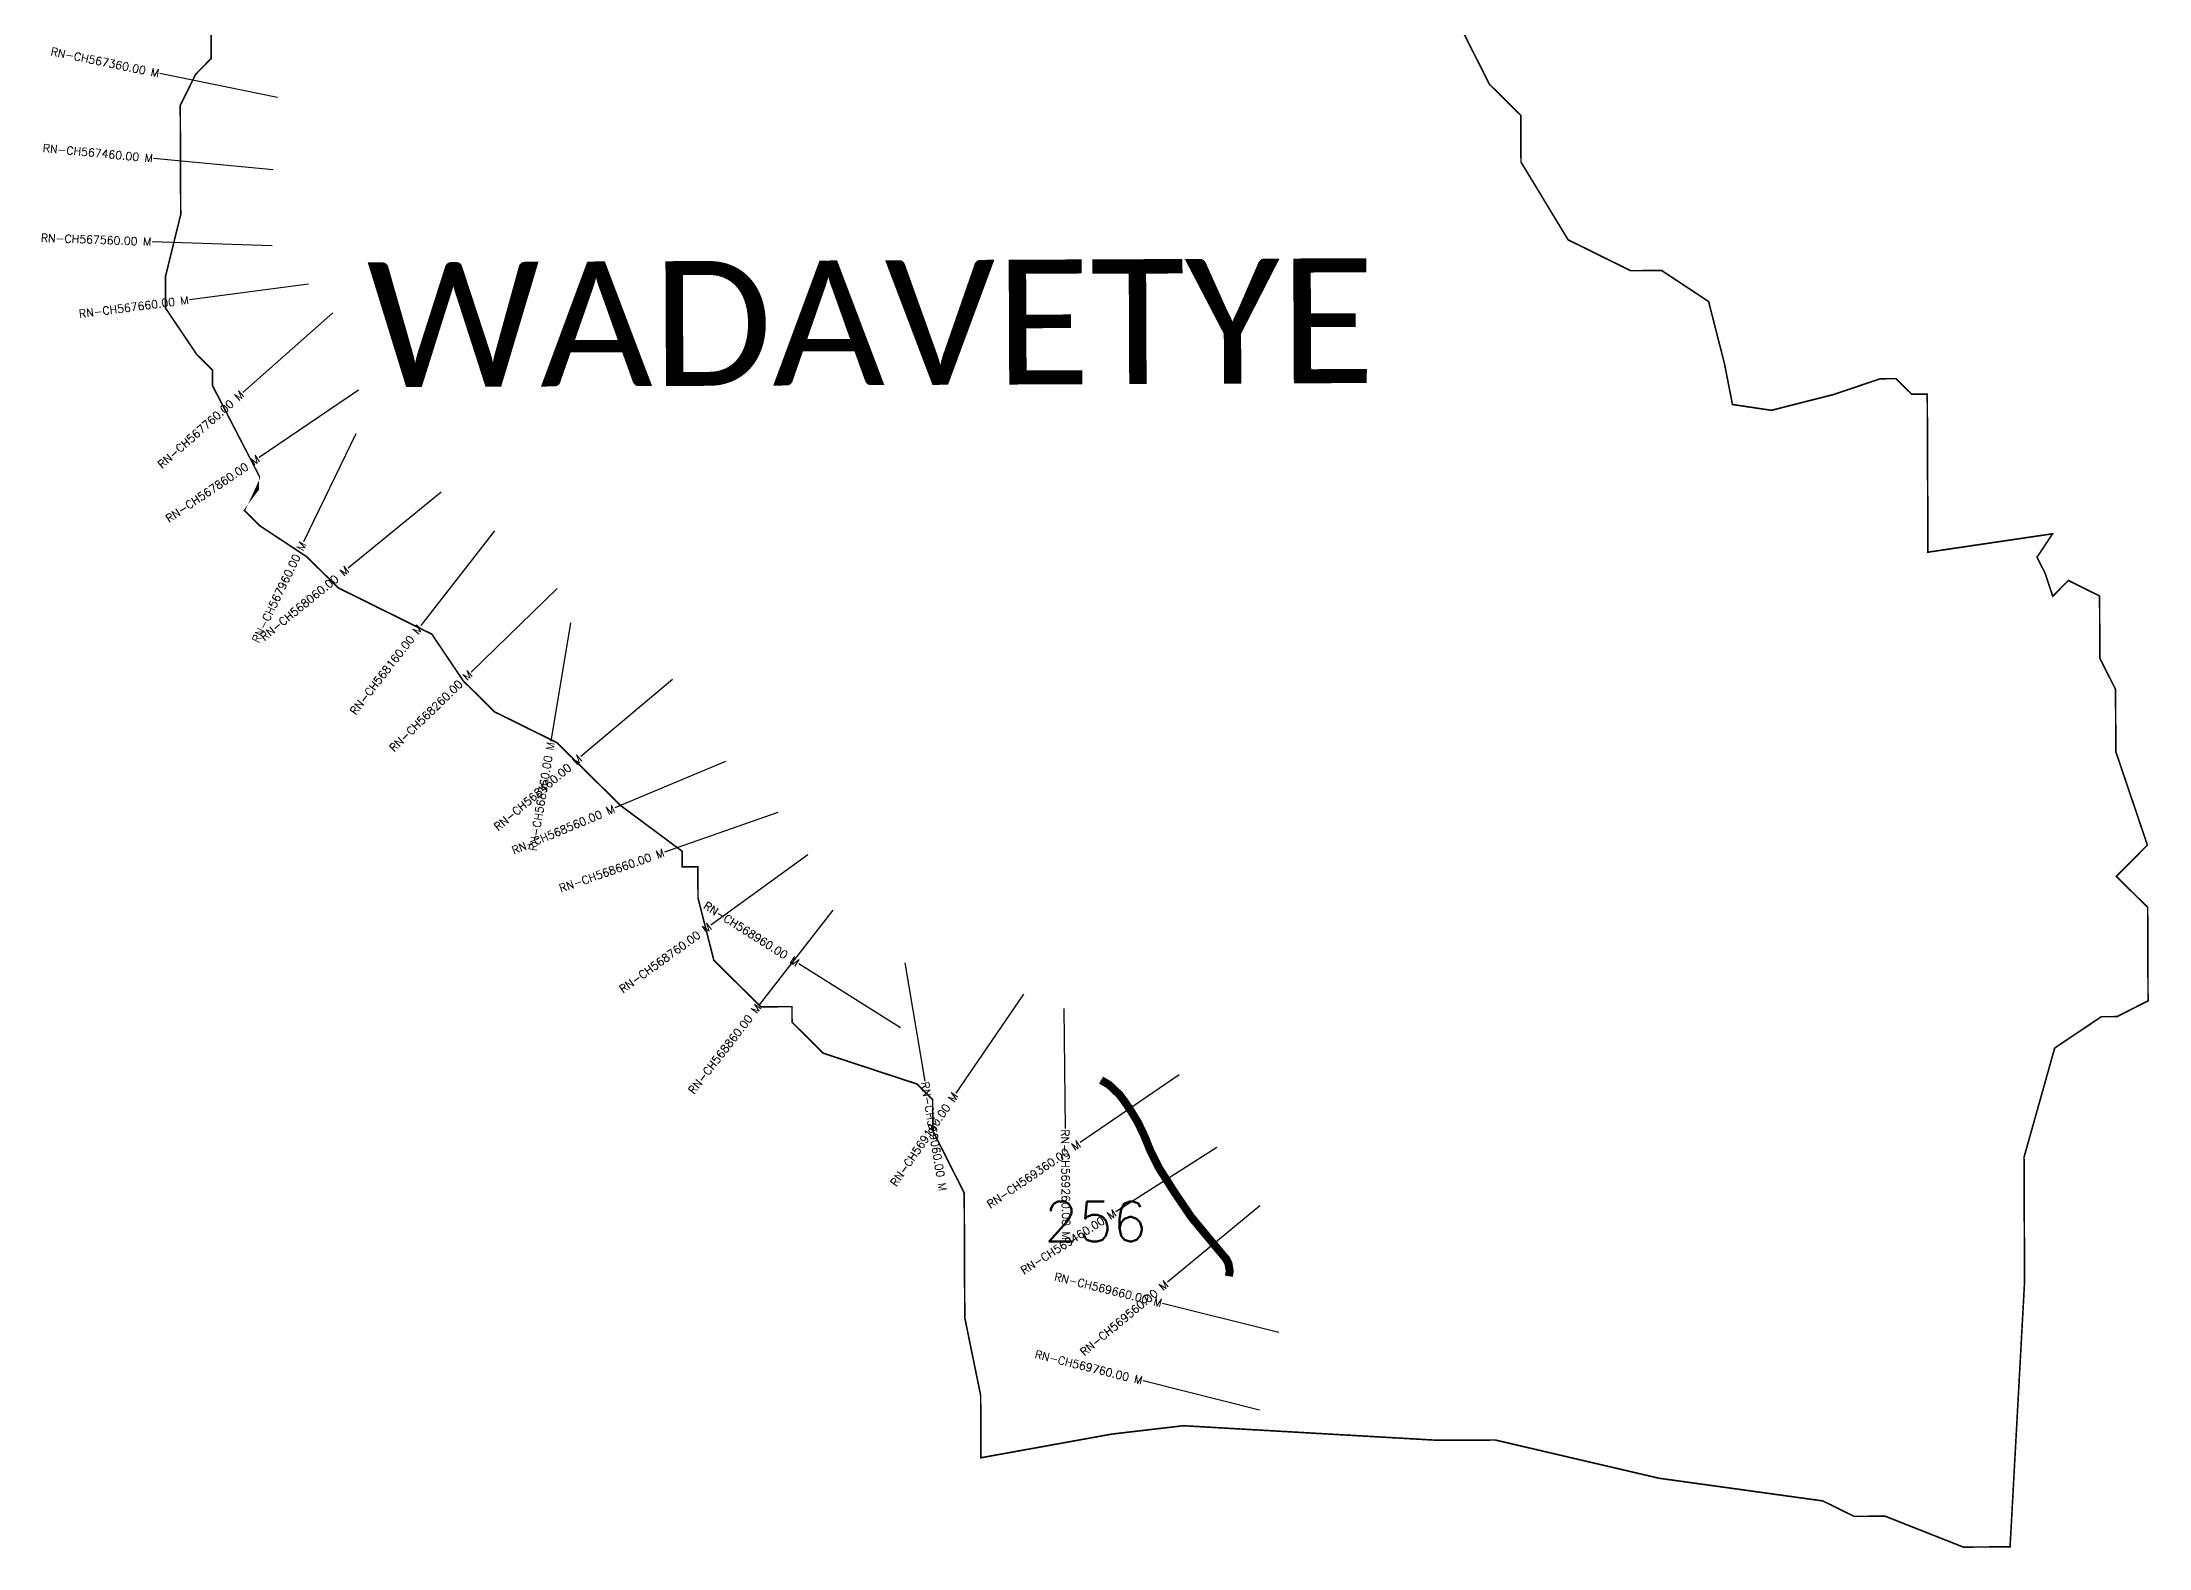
# Model space of a CAD drawing. Header units: metres. Extents: x 320421 to 323054, y 1845413 to 1849189.
# Drawn here: x 320421 to 323054, y 1845413 to 1847296 of the extents above; entities that cross this region are included whole.
import ezdxf
from ezdxf.enums import TextEntityAlignment as Align

# ---------------------------------------------------------------- set-up
doc = ezdxf.new("R2010")
doc.units = ezdxf.units.M
for name, color, linetype in [('ARTIFICIALLY PROTECTED', 4, 'Continuous'), ('CS', 134, 'Continuous'), ('CSMark', 6, 'Continuous'), ('VILLAGE NAME', 250, 'Continuous')]:
    doc.layers.add(name, color=color, linetype=linetype)
doc.styles.get("Standard").update_dxf_attribs({"font": 'simplex.shx'})

msp = doc.modelspace()

# ---------------------------------------------------------------- linework, layer by layer
at = {"color": 6, "const_width": 2, "flags": 128}
msp.add_lwpolyline([(322151.3163801933, 1847398.340994031), (322229.8624075169, 1847242.846231672), (322268.9988642232, 1847204.099246933), (322269.2472097551, 1847145.671872747), (322328.0885759428, 1847048.521785511), (322406.1963395767, 1847009.882019869), (322445.1089707845, 1847010.047417993), (322503.7019914403, 1846971.324704943), (322523.5477790125, 1846893.523962561), (322533.5002497972, 1846842.625011786), (322582.1942850433, 1846835.344809734), (322660.0244894581, 1846855.132294105), (322718.3691645819, 1846874.836955241), (322737.8839075601, 1846874.919902649), (322757.4229222261, 1846855.546286107), (322776.9376652042, 1846855.629233514), (322777.7774886792, 1846658.046937455), (322933.4500813798, 1846681.009200145), (322914.1180627146, 1846651.683600303), (322923.9289195787, 1846632.26863423), (322933.7813743195, 1846603.067082981), (322953.2131698899, 1846622.664773366), (322992.2671758796, 1846603.315676858), (322992.5982204737, 1846525.431987068), (323012.2201825474, 1846486.543627548), (323012.5512271415, 1846408.659937758), (323052.0192251329, 1846291.912408482), (323013.2135646752, 1846252.834130805), (323052.350269727, 1846214.028718692), (323052.8469607909, 1846097.17397032), (323013.9588496166, 1846077.493580873), (322994.5025340127, 1846077.41088181), (322936.1821305768, 1846038.249656725), (322897.8491378405, 1845901.714767251), (322898.5114753742, 1845745.888960297), (322880.4041065256, 1845414.698083377), (322821.9767323397, 1845414.449737845), (322724.4126531019, 1845453.006804426), (322685.5000218941, 1845452.841406301), (322646.4462642499, 1845472.132075435), (322441.797068146, 1845500.476428994), (322237.06517298, 1845548.277098156), (322164.432267446, 1845547.968372019), (321847.4469218745, 1845566.136121473), (321758.0903920202, 1845555.688549868), (321594.3883286224, 1845526.088733356), (321594.0572840283, 1845603.972423145), (321574.1869764227, 1845701.288156851), (321573.5246388889, 1845857.113963805), (321534.2222873673, 1845934.890434499), (321534.0604509838, 1845972.965107562), (321534.056889243, 1845973.803065707), (321514.5176262315, 1845993.235109623), (321397.4972313897, 1846031.709477141), (321358.3607746834, 1846070.456461879), (321358.2778272758, 1846089.971204857), (321319.3067686937, 1846089.805558388), (321260.6310489758, 1846147.984587042), (321240.8436887778, 1846225.785577769), (321240.6780423081, 1846264.756636351), (321221.1632993299, 1846264.673688944), (321221.0806002677, 1846284.130004548), (321144.1604908184, 1846341.325187195), (321064.6751548423, 1846419.837158364), (320986.6258185826, 1846458.477172352), (320947.4893618763, 1846497.22415709), (320908.2699577623, 1846555.485884806), (320791.1666155129, 1846613.474995302), (320752.0301588066, 1846652.22198004), (320693.4371381509, 1846690.94469309), (320673.8981234848, 1846710.318309632), (320693.1887926189, 1846749.372067276), (320693.188792619, 1846768.887162823), (320634.2647273691, 1846865.978470116), (320634.2647273691, 1846885.493213095), (320614.6427652953, 1846904.866829636), (320575.4233611813, 1846963.128557352), (320575.2577147115, 1847002.099615934), (320594.4414130956, 1847080.066253132), (320593.861774624, 1847216.435744482), (320613.1524437581, 1847255.489502126), (320632.5260602999, 1847275.028516792), (320632.3604138301, 1847313.999575374)], dxfattribs=at)
at = {"layer": 'ARTIFICIALLY PROTECTED', "const_width": 10, "flags": 128}
msp.add_lwpolyline([(321744.5093578774, 1845998.177808904), (321754.4499632378, 1845992.295809355), (321767.698180624, 1845979.768191381), (321773.0124535977, 1845972.711547334), (321780.4785652302, 1845961.811978192), (321790.4000784754, 1845945.53443285), (321798.4118349107, 1845928.804847919), (321806.344818681, 1845909.346544847), (321816.5823832291, 1845888.787572464), (321835.8672765672, 1845858.465604434), (321857.2252358992, 1845826.951735147), (321888.5037478338, 1845789.254105549), (321900.9805694864, 1845774.364463006), (321903.7568256133, 1845768.576237336), (321905.2640733169, 1845759.537211344), (321904.1546679527, 1845752.950927573)], dxfattribs=at)
at = {"layer": 'CS'}
for p, q in [((320715.4405194403, 1847226.357457126), (320568.4662619078, 1847256.333574666)), ((320709.9256112517, 1847135.902455182), (320560.6016733277, 1847150.127839636)), ((320708.5505716054, 1847040.910063575), (320558.6412713756, 1847046.125588917)), ((320753.9630451254, 1846992.901428109), (320605.2091914946, 1846973.606583461)), ((320784.6329205532, 1846957.041913996), (320672.1878506134, 1846857.763989731)), ((320816.6603112405, 1846860.540889436), (320692.3890668912, 1846776.536973885)), ((320813.2713762734, 1846806.131183919), (320747.9666640476, 1846671.093061297)), ((320919.9635008778, 1846732.924479822), (320803.6465339373, 1846638.212478461)), ((320986.7335066866, 1846684.592606056), (320894.4619260204, 1846566.330374547)), ((321064.7811280674, 1846612.796000405), (320957.2233837986, 1846508.242991611)), ((321081.7054013314, 1846569.665515487), (321057.056454095, 1846421.704610514)), ((321209.0984764308, 1846499.014033112), (321094.3266970414, 1846402.435367477)), ((321275.3127387893, 1846396.372267221), (321137.0015472069, 1846338.320443105)), ((321340.7348760601, 1846332.735182307), (321199.1490608121, 1846283.202799762)), ((321378.2806944143, 1846279.916821765), (321256.7834186679, 1846191.948577573)), ((321409.2941550798, 1846210.658573544), (321317.1451480603, 1846092.300808673)), ((321493.7244196361, 1846063.332237696), (321366.886204177, 1846143.407621548)), ((321499.2828304013, 1846144.826842125), (321524.0850233731, 1845996.891548081)), ((321647.5915664118, 1846105.753948941), (321563.0098865902, 1845981.875220183)), ((321697.7904918895, 1846087.621479888), (321699.4977336434, 1845937.631195784)), ((321841.9724473254, 1846004.753316236), (321718.2214130586, 1845919.984916947)), ((321889.3836303945, 1845914.074346693), (321762.8137945398, 1845833.575423398)), ((321942.866399725, 1845841.189936591), (321827.4283831976, 1845745.408600517)), ((321966.8493658798, 1845682.673775643), (321821.3426977672, 1845719.112896581)), ((321942.5566188981, 1845585.669330375), (321797.0499506824, 1845622.108450902))]:
    msp.add_line(p, q, dxfattribs=at)

# ---------------------------------------------------------------- texts
at = {"insert": (321673.2436408677, 1845846.311194852), "char_height": 50, "attachment_point": 1}
msp.add_mtext_dynamic_manual_height_columns('256', width=84.3741295307409, gutter_width=1, heights=[74.18822369209585], dxfattribs=at)
at = {"layer": 'CSMark'}
for s, rotation, p in [('RN-CH567360.00 M', 348.4723513517436, (320567.4864335242, 1847256.53341545)), ('RN-CH567460.00 M', 354.5581252773201, (320559.6061804082, 1847150.222675532)), ('RN-CH567560.00 M', 358.0074144344354, (320557.6418760407, 1847046.160359086)), ('RN-CH567660.00 M', 7.390565179808047, (320604.217499137, 1846973.477951163)), ('RN-CH567760.00 M', 41.44133356563034, (320671.4382168138, 1846857.102136903)), ('RN-CH567860.00 M', 34.05760300452033, (320691.5605919289, 1846775.976947782)), ('RN-CH567960.00 M', 64.19149436044056, (320747.5312992994, 1846670.192807147)), ('RN-CH568060.00 M', 39.1544735194558, (320802.871087491, 1846637.581065119)), ('RN-CH568160.00 M', 52.03762503666624, (320893.8467821493, 1846565.54195967)), ('RN-CH568260.00 M', 44.18840914775068, (320956.5063321702, 1846507.545971553)), ('RN-CH568360.00 M', 80.54189902237589, (321056.8921277801, 1846420.718204481)), ('RN-CH568460.00 M', 40.08008898348736, (321093.5615518455, 1846401.791509706)), ('RN-CH568560.00 M', 22.7687145987911, (321136.0794725964, 1846337.933430945)), ('RN-CH568660.00 M', 19.28187926844631, (321198.2051553772, 1846282.872583878)), ('RN-CH568960.00 M', 327.7350011046129, (321366.0406160739, 1846143.941457441)), ('RN-CH568760.00 M', 35.90584299144254, (321255.9734368296, 1846191.362122612)), ('RN-CH568860.00 M', 52.09698563270997, (321316.5308213469, 1846091.511756907)), ('RN-CH569160.00 M', 55.67559547998412, (321562.4460087247, 1845981.049361991)), ('RN-CH569360.00 M', 34.41080960509505, (321717.3964061635, 1845919.419794285)), ('RN-CH569460.00 M', 32.45652398556446, (321761.9699956342, 1845833.038763909)), ('RN-CH569660.00 M', 345.9406131644951, (321820.3726533132, 1845719.355824054)), ('RN-CH569560.00 M', 39.68320373508354, (321826.6587964207, 1845744.770058276)), ('RN-CH569760.00 M', 345.9406133265303, (321796.0799062277, 1845622.351378373))]:
    msp.add_text(s, height=10, rotation=rotation, dxfattribs=at).set_placement(p, align=Align.MIDDLE_RIGHT)
for s, rotation, p in [('RN-CH569060.00 M', 279.5174483643896, (321524.2503713262, 1845995.905312788)), ('RN-CH569260.00 M', 270.6521323942197, (321699.5091152551, 1845936.631260557))]:
    msp.add_text(s, height=10, rotation=rotation, dxfattribs=at).set_placement(p, align=Align.MIDDLE_LEFT)
at = {"layer": 'VILLAGE NAME', "insert": (320826.7131433105, 1847020.149447297), "char_height": 155.9893812134608, "attachment_point": 1, "rotation": 0.2435342226010066}
msp.add_mtext_dynamic_manual_height_columns('{\\fCalibri|b0|i0|c0|p34;WADAVETYE}', width=1946.694514950073, gutter_width=779.9469060673039, heights=[0], dxfattribs=at)

doc.saveas('drawing.dxf')
